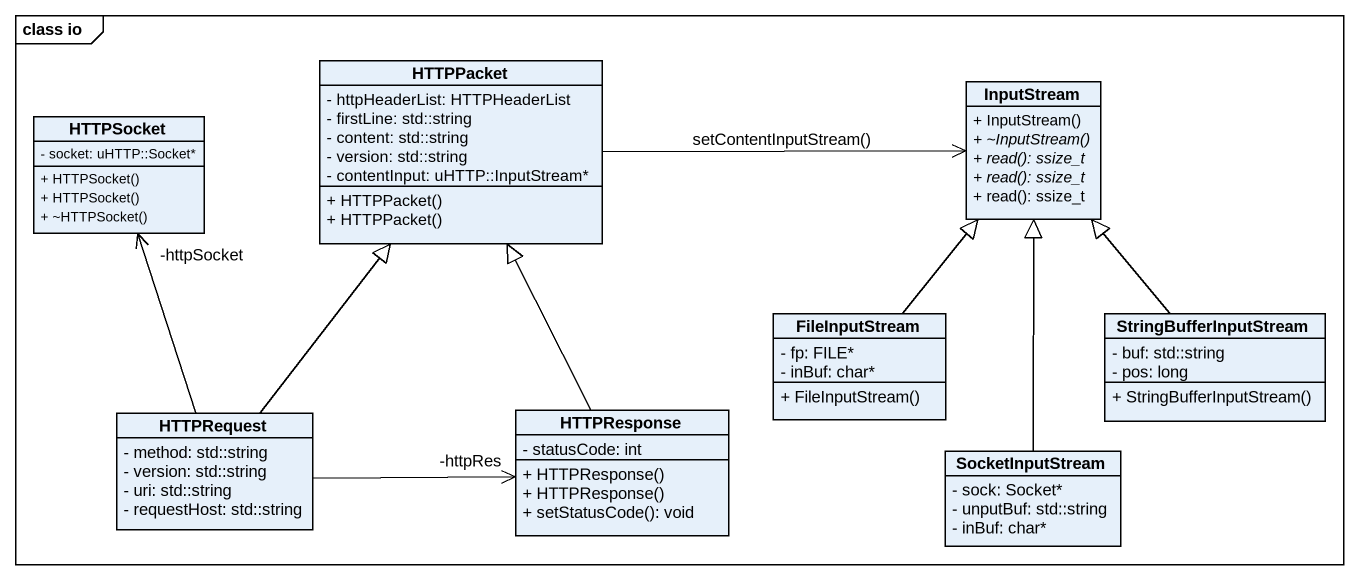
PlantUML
@startuml
mainframe class io
hide circle
hide empty members
skinparam classAttributeIconSize 0
class HTTPPacket {
  - httpHeaderList: HTTPHeaderList
  - firstLine: std::string
  - content: std::string
  - version: std::string
  - contentInput: uHTTP::InputStream*
  + HTTPPacket()
  + HTTPPacket()
}
class InputStream {
  + InputStream()
  {abstract} + ~InputStream()
  {abstract} + read(): ssize_t
  {abstract} + read(): ssize_t
  + read(): ssize_t
}
class HTTPSocket {
  - socket: uHTTP::Socket*
  + HTTPSocket()
  + HTTPSocket()
  + ~HTTPSocket()
}
class FileInputStream {
  - fp: FILE*
  - inBuf: char*
  + FileInputStream()
}
class StringBufferInputStream {
  - buf: std::string
  - pos: long
  + StringBufferInputStream()
}
class HTTPRequest {
  - method: std::string
  - version: std::string
  - uri: std::string
  - requestHost: std::string
}
class HTTPResponse {
  - statusCode: int
  + HTTPResponse()
  + HTTPResponse()
  + setStatusCode(): void
}
class SocketInputStream {
  - sock: Socket*
  - unputBuf: std::string
  - inBuf: char*
}
HTTPPacket -right-> InputStream : setContentInputStream()
FileInputStream -up-|> InputStream
StringBufferInputStream -up-|> InputStream
HTTPRequest -up-|> HTTPPacket
HTTPRequest -up-> "-httpSocket" HTTPSocket
HTTPRequest -right-> "-httpRes" HTTPResponse
HTTPResponse -up-|> HTTPPacket
SocketInputStream -up-|> InputStream
@enduml
